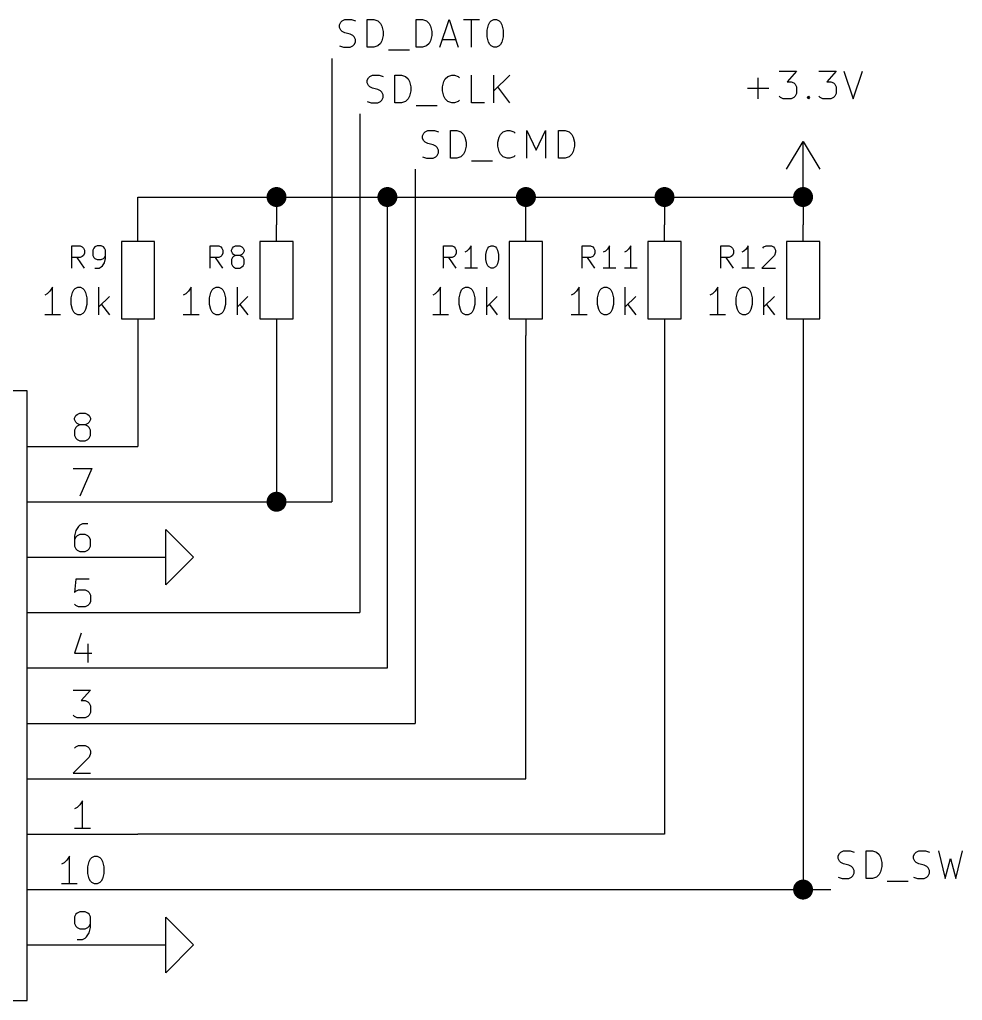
# Model space of a CAD drawing. Header units: inches. Extents: x 0.4 to 16.1, y -11.3 to -0.4.
# Drawn here: x 1.736 to 3.437, y -4.8 to -3.03 of the extents above; entities that cross this region are included whole.
import ezdxf

# ---------------------------------------------------------------- set-up
doc = ezdxf.new("R2010")
doc.units = ezdxf.units.IN
doc.header["$MEASUREMENT"] = 0
for name, color, linetype in [('GREENSIXTYFIVE', 129, 'CONTINUOUS'), ('LIGHTGREEN', 92, 'CONTINUOUS'), ('LIGHTRED', 12, 'CONTINUOUS'), ('RED', 14, 'CONTINUOUS'), ('REDSIX', 19, 'CONTINUOUS'), ('WHITE', 250, 'CONTINUOUS')]:
    doc.layers.add(name, color=color, linetype=linetype)

msp = doc.modelspace()

# ---------------------------------------------------------------- linework, layer by layer
at = {"layer": 'GREENSIXTYFIVE', "linetype": 'CONTINUOUS'}
for p, q in [((3.1071, -3.1228), (3.1381, -3.1228)), ((3.1381, -3.1228), (3.1214, -3.1419)), ((3.1786, -3.1228), (3.2095, -3.1228)), ((3.2095, -3.1228), (3.1929, -3.1419)), ((3.2238, -3.1228), (3.2405, -3.1728)), ((3.2405, -3.1728), (3.2571, -3.1228)), ((3.069, -3.1728), (3.069, -3.1347)), ((3.1214, -3.1419), (3.1286, -3.1419)), ((3.1286, -3.1419), (3.1333, -3.1442)), ((3.1333, -3.1442), (3.1357, -3.1466)), ((3.1357, -3.1466), (3.1381, -3.1514)), ((3.1929, -3.1419), (3.2, -3.1419)), ((3.2, -3.1419), (3.2048, -3.1442)), ((3.2048, -3.1442), (3.2071, -3.1466)), ((3.2071, -3.1466), (3.2095, -3.1514)), ((3.05, -3.1538), (3.0881, -3.1538)), ((3.1095, -3.1704), (3.1071, -3.168)), ((3.1357, -3.168), (3.1333, -3.1704)), ((3.1381, -3.1633), (3.1357, -3.168)), ((3.1381, -3.1514), (3.1381, -3.1633)), ((3.1571, -3.1704), (3.1595, -3.168)), ((3.1595, -3.168), (3.1619, -3.1704)), ((3.1595, -3.168), (3.1595, -3.1728)), ((3.181, -3.1704), (3.1786, -3.168)), ((3.2071, -3.168), (3.2048, -3.1704)), ((3.2095, -3.1633), (3.2071, -3.168)), ((3.2095, -3.1514), (3.2095, -3.1633)), ((3.1143, -3.1728), (3.1095, -3.1704)), ((3.1286, -3.1728), (3.1143, -3.1728)), ((3.1333, -3.1704), (3.1286, -3.1728)), ((3.1595, -3.1728), (3.1571, -3.1704)), ((3.1619, -3.1704), (3.1595, -3.1728)), ((3.1857, -3.1728), (3.181, -3.1704)), ((3.2, -3.1728), (3.1857, -3.1728)), ((3.2048, -3.1704), (3.2, -3.1728)), ((1.8305, -3.4782), (1.8305, -3.4382)), ((1.8305, -3.4382), (1.8457, -3.4382)), ((1.8305, -3.4782), (1.8305, -3.4382)), ((1.8305, -3.4382), (1.8457, -3.4382)), ((1.8457, -3.4382), (1.8495, -3.4401)), ((1.8457, -3.4382), (1.8495, -3.4401)), ((1.8495, -3.4401), (1.8514, -3.4421)), ((1.8495, -3.4401), (1.8514, -3.4421)), ((1.8514, -3.4421), (1.8533, -3.4459)), ((1.8514, -3.4421), (1.8533, -3.4459)), ((1.8533, -3.4516), (1.8514, -3.4554)), ((1.8533, -3.4516), (1.8514, -3.4554)), ((1.8533, -3.4459), (1.8533, -3.4516)), ((1.8533, -3.4459), (1.8533, -3.4516)), ((1.8705, -3.4421), (1.8686, -3.4459)), ((1.8705, -3.4421), (1.8686, -3.4459)), ((1.8686, -3.4459), (1.8686, -3.4554)), ((1.8686, -3.4459), (1.8686, -3.4554)), ((1.8724, -3.4401), (1.8705, -3.4421)), ((1.8724, -3.4401), (1.8705, -3.4421)), ((1.8762, -3.4382), (1.8724, -3.4401)), ((1.8762, -3.4382), (1.8724, -3.4401)), ((1.8838, -3.4382), (1.8762, -3.4382)), ((1.8838, -3.4382), (1.8762, -3.4382)), ((1.8876, -3.4401), (1.8838, -3.4382)), ((1.8876, -3.4401), (1.8838, -3.4382)), ((1.8895, -3.4421), (1.8876, -3.4401)), ((1.8895, -3.4421), (1.8876, -3.4401)), ((1.8914, -3.4459), (1.8895, -3.4421)), ((1.8914, -3.4459), (1.8895, -3.4421)), ((1.8914, -3.4611), (1.8914, -3.4459)), ((1.8914, -3.4611), (1.8914, -3.4459)), ((2.0805, -3.4782), (2.0805, -3.4382)), ((2.0805, -3.4382), (2.0957, -3.4382)), ((2.0957, -3.4382), (2.0995, -3.4401)), ((2.0995, -3.4401), (2.1014, -3.4421)), ((2.1014, -3.4421), (2.1033, -3.4459)), ((2.1033, -3.4516), (2.1014, -3.4554)), ((2.1033, -3.4459), (2.1033, -3.4516)), ((2.1186, -3.4459), (2.1205, -3.4421)), ((2.1186, -3.4478), (2.1186, -3.4459)), ((2.1205, -3.4516), (2.1186, -3.4478)), ((2.1205, -3.4421), (2.1224, -3.4401)), ((2.1224, -3.4535), (2.1205, -3.4516)), ((2.1224, -3.4401), (2.1262, -3.4382)), ((2.1262, -3.4382), (2.1338, -3.4382)), ((2.1338, -3.4382), (2.1376, -3.4401)), ((2.1376, -3.4401), (2.1395, -3.4421)), ((2.1395, -3.4516), (2.1376, -3.4535)), ((2.1395, -3.4421), (2.1414, -3.4459)), ((2.1414, -3.4478), (2.1395, -3.4516)), ((2.1414, -3.4459), (2.1414, -3.4478)), ((2.5014, -3.4782), (2.5014, -3.4382)), ((2.5014, -3.4382), (2.5167, -3.4382)), ((2.5167, -3.4382), (2.5205, -3.4401)), ((2.5205, -3.4401), (2.5224, -3.4421)), ((2.5224, -3.4421), (2.5243, -3.4459)), ((2.5243, -3.4516), (2.5224, -3.4554)), ((2.5243, -3.4459), (2.5243, -3.4516)), ((2.5433, -3.4478), (2.5395, -3.4497)), ((2.5471, -3.444), (2.5433, -3.4478)), ((2.551, -3.4382), (2.5471, -3.444)), ((2.551, -3.4782), (2.551, -3.4382)), ((2.5776, -3.4535), (2.5795, -3.4459)), ((2.5795, -3.4459), (2.5814, -3.4421)), ((2.5814, -3.4421), (2.5833, -3.4401)), ((2.5833, -3.4401), (2.5871, -3.4382)), ((2.5871, -3.4382), (2.5909, -3.4382)), ((2.5909, -3.4382), (2.5948, -3.4401)), ((2.5948, -3.4401), (2.5967, -3.4421)), ((2.5967, -3.4421), (2.5986, -3.4459)), ((2.5986, -3.4459), (2.6005, -3.4535)), ((2.7514, -3.4782), (2.7514, -3.4382)), ((2.7514, -3.4382), (2.7667, -3.4382)), ((2.7667, -3.4382), (2.7705, -3.4401)), ((2.7705, -3.4401), (2.7724, -3.4421)), ((2.7724, -3.4421), (2.7743, -3.4459)), ((2.7743, -3.4516), (2.7724, -3.4554)), ((2.7743, -3.4459), (2.7743, -3.4516)), ((2.7933, -3.4478), (2.7895, -3.4497)), ((2.7971, -3.444), (2.7933, -3.4478)), ((2.801, -3.4382), (2.7971, -3.444)), ((2.801, -3.4782), (2.801, -3.4382)), ((2.8314, -3.4478), (2.8276, -3.4497)), ((2.8352, -3.444), (2.8314, -3.4478)), ((2.839, -3.4382), (2.8352, -3.444)), ((2.839, -3.4782), (2.839, -3.4382)), ((3.0014, -3.4782), (3.0014, -3.4382)), ((3.0014, -3.4382), (3.0167, -3.4382)), ((3.0167, -3.4382), (3.0205, -3.4401)), ((3.0205, -3.4401), (3.0224, -3.4421)), ((3.0224, -3.4421), (3.0243, -3.4459)), ((3.0243, -3.4516), (3.0224, -3.4554)), ((3.0243, -3.4459), (3.0243, -3.4516)), ((3.0433, -3.4478), (3.0395, -3.4497)), ((3.0471, -3.444), (3.0433, -3.4478)), ((3.051, -3.4382), (3.0471, -3.444)), ((3.051, -3.4782), (3.051, -3.4382)), ((3.0776, -3.4421), (3.0795, -3.4401)), ((3.0795, -3.4401), (3.0833, -3.4382)), ((3.0833, -3.4382), (3.0929, -3.4382)), ((3.0929, -3.4382), (3.0967, -3.4401)), ((3.0967, -3.4401), (3.0986, -3.4421)), ((3.0986, -3.4421), (3.1005, -3.4459)), ((3.1005, -3.4497), (3.0986, -3.4554)), ((3.1005, -3.4459), (3.1005, -3.4497)), ((1.8457, -3.4592), (1.8305, -3.4592)), ((1.8457, -3.4592), (1.8305, -3.4592)), ((1.8533, -3.4782), (1.84, -3.4592)), ((1.8533, -3.4782), (1.84, -3.4592)), ((1.8495, -3.4573), (1.8457, -3.4592)), ((1.8495, -3.4573), (1.8457, -3.4592)), ((1.8514, -3.4554), (1.8495, -3.4573)), ((1.8514, -3.4554), (1.8495, -3.4573)), ((1.8686, -3.4554), (1.8705, -3.4592)), ((1.8686, -3.4554), (1.8705, -3.4592)), ((1.8705, -3.4592), (1.8724, -3.4611)), ((1.8705, -3.4592), (1.8724, -3.4611)), ((1.8724, -3.4611), (1.8762, -3.463)), ((1.8724, -3.4611), (1.8762, -3.463)), ((1.8762, -3.463), (1.8838, -3.463)), ((1.8762, -3.463), (1.8838, -3.463)), ((1.8838, -3.463), (1.8876, -3.4611)), ((1.8838, -3.463), (1.8876, -3.4611)), ((1.8857, -3.4744), (1.8895, -3.4687)), ((1.8857, -3.4744), (1.8895, -3.4687)), ((1.8876, -3.4611), (1.8895, -3.4592)), ((1.8876, -3.4611), (1.8895, -3.4592)), ((1.8895, -3.4592), (1.8914, -3.4554)), ((1.8895, -3.4592), (1.8914, -3.4554)), ((1.8895, -3.4687), (1.8914, -3.4611)), ((1.8895, -3.4687), (1.8914, -3.4611)), ((2.0957, -3.4592), (2.0805, -3.4592)), ((2.1033, -3.4782), (2.09, -3.4592)), ((2.0995, -3.4573), (2.0957, -3.4592)), ((2.1014, -3.4554), (2.0995, -3.4573)), ((2.1205, -3.4592), (2.1186, -3.463)), ((2.1186, -3.463), (2.1186, -3.4706)), ((2.1224, -3.4573), (2.1205, -3.4592)), ((2.1262, -3.4554), (2.1224, -3.4535)), ((2.1262, -3.4554), (2.1224, -3.4573)), ((2.1338, -3.4554), (2.1262, -3.4554)), ((2.1376, -3.4535), (2.1338, -3.4554)), ((2.1376, -3.4573), (2.1338, -3.4554)), ((2.1395, -3.4592), (2.1376, -3.4573)), ((2.1414, -3.463), (2.1395, -3.4592)), ((2.1414, -3.4706), (2.1414, -3.463)), ((2.5167, -3.4592), (2.5014, -3.4592)), ((2.5243, -3.4782), (2.511, -3.4592)), ((2.5205, -3.4573), (2.5167, -3.4592)), ((2.5224, -3.4554), (2.5205, -3.4573)), ((2.5776, -3.463), (2.5776, -3.4535)), ((2.5795, -3.4706), (2.5776, -3.463)), ((2.6005, -3.463), (2.5986, -3.4706)), ((2.6005, -3.4535), (2.6005, -3.463)), ((2.7667, -3.4592), (2.7514, -3.4592)), ((2.7743, -3.4782), (2.761, -3.4592)), ((2.7705, -3.4573), (2.7667, -3.4592)), ((2.7724, -3.4554), (2.7705, -3.4573)), ((3.0167, -3.4592), (3.0014, -3.4592)), ((3.0243, -3.4782), (3.011, -3.4592)), ((3.0205, -3.4573), (3.0167, -3.4592)), ((3.0224, -3.4554), (3.0205, -3.4573)), ((3.0986, -3.4554), (3.0757, -3.4782)), ((1.8724, -3.4782), (1.88, -3.4782)), ((1.8724, -3.4782), (1.88, -3.4782)), ((1.88, -3.4782), (1.8838, -3.4763)), ((1.88, -3.4782), (1.8838, -3.4763)), ((1.8838, -3.4763), (1.8857, -3.4744)), ((1.8838, -3.4763), (1.8857, -3.4744)), ((2.1186, -3.4706), (2.1205, -3.4744)), ((2.1205, -3.4744), (2.1224, -3.4763)), ((2.1224, -3.4763), (2.1262, -3.4782)), ((2.1262, -3.4782), (2.1338, -3.4782)), ((2.1338, -3.4782), (2.1376, -3.4763)), ((2.1376, -3.4763), (2.1395, -3.4744)), ((2.1395, -3.4744), (2.1414, -3.4706)), ((2.5624, -3.4782), (2.5395, -3.4782)), ((2.5814, -3.4744), (2.5795, -3.4706)), ((2.5833, -3.4763), (2.5814, -3.4744)), ((2.5871, -3.4782), (2.5833, -3.4763)), ((2.5909, -3.4782), (2.5871, -3.4782)), ((2.5948, -3.4763), (2.5909, -3.4782)), ((2.5967, -3.4744), (2.5948, -3.4763)), ((2.5986, -3.4706), (2.5967, -3.4744)), ((2.8124, -3.4782), (2.7895, -3.4782)), ((2.8505, -3.4782), (2.8276, -3.4782)), ((3.0624, -3.4782), (3.0395, -3.4782)), ((3.0757, -3.4782), (3.1005, -3.4782)), ((1.7912, -3.5199), (1.7864, -3.5247)), ((1.7912, -3.5199), (1.7864, -3.5247)), ((1.796, -3.5128), (1.7912, -3.5199)), ((1.796, -3.5128), (1.7912, -3.5199)), ((1.796, -3.5628), (1.796, -3.5128)), ((1.796, -3.5628), (1.796, -3.5128)), ((1.8293, -3.5319), (1.8317, -3.5223)), ((1.8293, -3.5319), (1.8317, -3.5223)), ((1.8317, -3.5223), (1.834, -3.5176)), ((1.8317, -3.5223), (1.834, -3.5176)), ((1.834, -3.5176), (1.8364, -3.5152)), ((1.834, -3.5176), (1.8364, -3.5152)), ((1.8364, -3.5152), (1.8412, -3.5128)), ((1.8364, -3.5152), (1.8412, -3.5128)), ((1.8412, -3.5128), (1.846, -3.5128)), ((1.8412, -3.5128), (1.846, -3.5128)), ((1.846, -3.5128), (1.8507, -3.5152)), ((1.846, -3.5128), (1.8507, -3.5152)), ((1.8507, -3.5152), (1.8531, -3.5176)), ((1.8507, -3.5152), (1.8531, -3.5176)), ((1.8531, -3.5176), (1.8555, -3.5223)), ((1.8531, -3.5176), (1.8555, -3.5223)), ((1.8555, -3.5223), (1.8579, -3.5319)), ((1.8555, -3.5223), (1.8579, -3.5319)), ((1.8793, -3.5628), (1.8793, -3.5128)), ((1.8793, -3.5628), (1.8793, -3.5128)), ((2.0412, -3.5199), (2.0364, -3.5247)), ((2.046, -3.5128), (2.0412, -3.5199)), ((2.046, -3.5628), (2.046, -3.5128)), ((2.0793, -3.5319), (2.0817, -3.5223)), ((2.0817, -3.5223), (2.084, -3.5176)), ((2.084, -3.5176), (2.0864, -3.5152)), ((2.0864, -3.5152), (2.0912, -3.5128)), ((2.0912, -3.5128), (2.096, -3.5128)), ((2.096, -3.5128), (2.1007, -3.5152)), ((2.1007, -3.5152), (2.1031, -3.5176)), ((2.1031, -3.5176), (2.1055, -3.5223)), ((2.1055, -3.5223), (2.1079, -3.5319)), ((2.1293, -3.5628), (2.1293, -3.5128)), ((2.4912, -3.5199), (2.4864, -3.5247)), ((2.496, -3.5128), (2.4912, -3.5199)), ((2.496, -3.5628), (2.496, -3.5128)), ((2.5293, -3.5319), (2.5317, -3.5223)), ((2.5317, -3.5223), (2.534, -3.5176)), ((2.534, -3.5176), (2.5364, -3.5152)), ((2.5364, -3.5152), (2.5412, -3.5128)), ((2.5412, -3.5128), (2.546, -3.5128)), ((2.546, -3.5128), (2.5507, -3.5152)), ((2.5507, -3.5152), (2.5531, -3.5176)), ((2.5531, -3.5176), (2.5555, -3.5223)), ((2.5555, -3.5223), (2.5579, -3.5319)), ((2.5793, -3.5628), (2.5793, -3.5128)), ((2.7412, -3.5199), (2.7364, -3.5247)), ((2.746, -3.5128), (2.7412, -3.5199)), ((2.746, -3.5628), (2.746, -3.5128)), ((2.7793, -3.5319), (2.7817, -3.5223)), ((2.7817, -3.5223), (2.784, -3.5176)), ((2.784, -3.5176), (2.7864, -3.5152)), ((2.7864, -3.5152), (2.7912, -3.5128)), ((2.7912, -3.5128), (2.796, -3.5128)), ((2.796, -3.5128), (2.8007, -3.5152)), ((2.8007, -3.5152), (2.8031, -3.5176)), ((2.8031, -3.5176), (2.8055, -3.5223)), ((2.8055, -3.5223), (2.8079, -3.5319)), ((2.8293, -3.5628), (2.8293, -3.5128)), ((2.9912, -3.5199), (2.9864, -3.5247)), ((2.996, -3.5128), (2.9912, -3.5199)), ((2.996, -3.5628), (2.996, -3.5128)), ((3.0293, -3.5319), (3.0317, -3.5223)), ((3.0317, -3.5223), (3.034, -3.5176)), ((3.034, -3.5176), (3.0364, -3.5152)), ((3.0364, -3.5152), (3.0412, -3.5128)), ((3.0412, -3.5128), (3.046, -3.5128)), ((3.046, -3.5128), (3.0507, -3.5152)), ((3.0507, -3.5152), (3.0531, -3.5176)), ((3.0531, -3.5176), (3.0555, -3.5223)), ((3.0555, -3.5223), (3.0579, -3.5319)), ((3.0793, -3.5628), (3.0793, -3.5128)), ((1.7864, -3.5247), (1.7817, -3.5271)), ((1.7864, -3.5247), (1.7817, -3.5271)), ((1.8293, -3.5438), (1.8293, -3.5319)), ((1.8293, -3.5438), (1.8293, -3.5319)), ((1.8579, -3.5319), (1.8579, -3.5438)), ((1.8579, -3.5319), (1.8579, -3.5438)), ((1.8983, -3.5295), (1.8793, -3.5485)), ((1.8983, -3.5295), (1.8793, -3.5485)), ((2.0364, -3.5247), (2.0317, -3.5271)), ((2.0793, -3.5438), (2.0793, -3.5319)), ((2.1079, -3.5319), (2.1079, -3.5438)), ((2.1483, -3.5295), (2.1293, -3.5485)), ((2.4864, -3.5247), (2.4817, -3.5271)), ((2.5293, -3.5438), (2.5293, -3.5319)), ((2.5579, -3.5319), (2.5579, -3.5438)), ((2.5983, -3.5295), (2.5793, -3.5485)), ((2.7364, -3.5247), (2.7317, -3.5271)), ((2.7793, -3.5438), (2.7793, -3.5319)), ((2.8079, -3.5319), (2.8079, -3.5438)), ((2.8483, -3.5295), (2.8293, -3.5485)), ((2.9864, -3.5247), (2.9817, -3.5271)), ((3.0293, -3.5438), (3.0293, -3.5319)), ((3.0579, -3.5319), (3.0579, -3.5438)), ((3.0983, -3.5295), (3.0793, -3.5485)), ((1.8317, -3.5533), (1.8293, -3.5438)), ((1.8317, -3.5533), (1.8293, -3.5438)), ((1.834, -3.558), (1.8317, -3.5533)), ((1.834, -3.558), (1.8317, -3.5533)), ((1.8364, -3.5604), (1.834, -3.558)), ((1.8364, -3.5604), (1.834, -3.558)), ((1.8531, -3.558), (1.8507, -3.5604)), ((1.8531, -3.558), (1.8507, -3.5604)), ((1.8555, -3.5533), (1.8531, -3.558)), ((1.8555, -3.5533), (1.8531, -3.558)), ((1.8579, -3.5438), (1.8555, -3.5533)), ((1.8579, -3.5438), (1.8555, -3.5533)), ((1.884, -3.5438), (1.8983, -3.5628)), ((1.884, -3.5438), (1.8983, -3.5628)), ((2.0817, -3.5533), (2.0793, -3.5438)), ((2.084, -3.558), (2.0817, -3.5533)), ((2.0864, -3.5604), (2.084, -3.558)), ((2.1031, -3.558), (2.1007, -3.5604)), ((2.1055, -3.5533), (2.1031, -3.558)), ((2.1079, -3.5438), (2.1055, -3.5533)), ((2.134, -3.5438), (2.1483, -3.5628)), ((2.5317, -3.5533), (2.5293, -3.5438)), ((2.534, -3.558), (2.5317, -3.5533)), ((2.5364, -3.5604), (2.534, -3.558)), ((2.5531, -3.558), (2.5507, -3.5604)), ((2.5555, -3.5533), (2.5531, -3.558)), ((2.5579, -3.5438), (2.5555, -3.5533)), ((2.584, -3.5438), (2.5983, -3.5628)), ((2.7817, -3.5533), (2.7793, -3.5438)), ((2.784, -3.558), (2.7817, -3.5533)), ((2.7864, -3.5604), (2.784, -3.558)), ((2.8031, -3.558), (2.8007, -3.5604)), ((2.8055, -3.5533), (2.8031, -3.558)), ((2.8079, -3.5438), (2.8055, -3.5533)), ((2.834, -3.5438), (2.8483, -3.5628)), ((3.0317, -3.5533), (3.0293, -3.5438)), ((3.034, -3.558), (3.0317, -3.5533)), ((3.0364, -3.5604), (3.034, -3.558)), ((3.0531, -3.558), (3.0507, -3.5604)), ((3.0555, -3.5533), (3.0531, -3.558)), ((3.0579, -3.5438), (3.0555, -3.5533)), ((3.084, -3.5438), (3.0983, -3.5628)), ((1.8102, -3.5628), (1.7817, -3.5628)), ((1.8102, -3.5628), (1.7817, -3.5628)), ((1.8412, -3.5628), (1.8364, -3.5604)), ((1.8412, -3.5628), (1.8364, -3.5604)), ((1.846, -3.5628), (1.8412, -3.5628)), ((1.846, -3.5628), (1.8412, -3.5628)), ((1.8507, -3.5604), (1.846, -3.5628)), ((1.8507, -3.5604), (1.846, -3.5628)), ((2.0602, -3.5628), (2.0317, -3.5628)), ((2.0912, -3.5628), (2.0864, -3.5604)), ((2.096, -3.5628), (2.0912, -3.5628)), ((2.1007, -3.5604), (2.096, -3.5628)), ((2.5102, -3.5628), (2.4817, -3.5628)), ((2.5412, -3.5628), (2.5364, -3.5604)), ((2.546, -3.5628), (2.5412, -3.5628)), ((2.5507, -3.5604), (2.546, -3.5628)), ((2.7602, -3.5628), (2.7317, -3.5628)), ((2.7912, -3.5628), (2.7864, -3.5604)), ((2.796, -3.5628), (2.7912, -3.5628)), ((2.8007, -3.5604), (2.796, -3.5628)), ((3.0102, -3.5628), (2.9817, -3.5628)), ((3.0412, -3.5628), (3.0364, -3.5604)), ((3.046, -3.5628), (3.0412, -3.5628)), ((3.0507, -3.5604), (3.046, -3.5628))]:
    msp.add_line(p, q, dxfattribs=at)
at = {"layer": 'LIGHTGREEN', "linetype": 'CONTINUOUS'}
for p, q in [((2.3, -3.1), (2.3, -3.9)), ((2.35, -3.2), (2.35, -4.1)), ((2.45, -3.3), (2.45, -4.3)), ((1.95, -3.35), (2.2, -3.35)), ((1.95, -3.4), (1.95, -3.35)), ((2.2, -3.35), (2.4, -3.35)), ((2.2, -3.35), (2.2, -3.4)), ((2.4, -3.35), (2.65, -3.35)), ((2.4, -4.2), (2.4, -3.35)), ((2.65, -3.35), (2.9, -3.35)), ((2.65, -3.4), (2.65, -3.35)), ((2.9, -3.35), (2.9, -3.4)), ((2.9, -3.35), (3.15, -3.35)), ((3.15, -3.35), (3.15, -3.4)), ((1.95, -3.6), (1.95, -3.8)), ((2.2, -3.6), (2.2, -3.9)), ((2.65, -4.4), (2.65, -3.6)), ((2.9, -3.6), (2.9, -4.5)), ((3.15, -3.6), (3.15, -4.6)), ((1.95, -3.9), (2.2, -3.9)), ((2.2, -3.9), (2.3, -3.9)), ((1.95, -4.1), (2.35, -4.1)), ((1.95, -4.2), (2.4, -4.2)), ((1.95, -4.3), (2.45, -4.3)), ((1.95, -4.4), (2.65, -4.4)), ((2.9, -4.5), (1.95, -4.5)), ((1.95, -4.6), (3.15, -4.6)), ((3.15, -4.6), (3.2, -4.6))]:
    msp.add_line(p, q, dxfattribs=at)
at = {"layer": 'LIGHTGREEN', "const_width": 0.018}
for points in [[(2.191, -3.35, 1), (2.209, -3.35, 1)], [(2.391, -3.35, 1), (2.409, -3.35, 1)], [(2.641, -3.35, 1), (2.659, -3.35, 1)], [(2.891, -3.35, 1), (2.909, -3.35, 1)], [(3.141, -3.35, 1), (3.159, -3.35, 1)], [(2.191, -3.9, 1), (2.209, -3.9, 1)], [(3.141, -4.6, 1), (3.159, -4.6, 1)]]:
    msp.add_lwpolyline(points, format="xyb", close=True, dxfattribs=at)
at = {"layer": 'LIGHTRED', "linetype": 'CONTINUOUS'}
for p, q in [((1.8357, -3.7494), (1.8381, -3.7446)), ((1.8357, -3.7494), (1.8381, -3.7446)), ((1.8357, -3.7518), (1.8357, -3.7494)), ((1.8357, -3.7518), (1.8357, -3.7494)), ((1.8381, -3.7565), (1.8357, -3.7518)), ((1.8381, -3.7565), (1.8357, -3.7518)), ((1.8381, -3.7446), (1.8405, -3.7423)), ((1.8381, -3.7446), (1.8405, -3.7423)), ((1.8405, -3.7423), (1.8452, -3.7399)), ((1.8405, -3.7423), (1.8452, -3.7399)), ((1.8452, -3.7399), (1.8548, -3.7399)), ((1.8452, -3.7399), (1.8548, -3.7399)), ((1.8548, -3.7399), (1.8595, -3.7423)), ((1.8548, -3.7399), (1.8595, -3.7423)), ((1.8595, -3.7423), (1.8619, -3.7446)), ((1.8595, -3.7423), (1.8619, -3.7446)), ((1.8619, -3.7446), (1.8643, -3.7494)), ((1.8619, -3.7446), (1.8643, -3.7494)), ((1.8643, -3.7518), (1.8619, -3.7565)), ((1.8643, -3.7518), (1.8619, -3.7565)), ((1.8643, -3.7494), (1.8643, -3.7518)), ((1.8643, -3.7494), (1.8643, -3.7518)), ((1.8381, -3.7661), (1.8357, -3.7708)), ((1.8381, -3.7661), (1.8357, -3.7708)), ((1.8405, -3.7589), (1.8381, -3.7565)), ((1.8405, -3.7589), (1.8381, -3.7565)), ((1.8405, -3.7637), (1.8381, -3.7661)), ((1.8405, -3.7637), (1.8381, -3.7661)), ((1.8452, -3.7613), (1.8405, -3.7589)), ((1.8452, -3.7613), (1.8405, -3.7589)), ((1.8452, -3.7613), (1.8405, -3.7637)), ((1.8452, -3.7613), (1.8405, -3.7637)), ((1.8548, -3.7613), (1.8452, -3.7613)), ((1.8548, -3.7613), (1.8452, -3.7613)), ((1.8595, -3.7589), (1.8548, -3.7613)), ((1.8595, -3.7589), (1.8548, -3.7613)), ((1.8595, -3.7637), (1.8548, -3.7613)), ((1.8595, -3.7637), (1.8548, -3.7613)), ((1.8619, -3.7565), (1.8595, -3.7589)), ((1.8619, -3.7565), (1.8595, -3.7589)), ((1.8619, -3.7661), (1.8595, -3.7637)), ((1.8619, -3.7661), (1.8595, -3.7637)), ((1.8643, -3.7708), (1.8619, -3.7661)), ((1.8643, -3.7708), (1.8619, -3.7661)), ((1.8357, -3.7708), (1.8357, -3.7804)), ((1.8357, -3.7708), (1.8357, -3.7804)), ((1.8357, -3.7804), (1.8381, -3.7851)), ((1.8357, -3.7804), (1.8381, -3.7851)), ((1.8381, -3.7851), (1.8405, -3.7875)), ((1.8381, -3.7851), (1.8405, -3.7875)), ((1.8405, -3.7875), (1.8452, -3.7899)), ((1.8405, -3.7875), (1.8452, -3.7899)), ((1.8548, -3.7899), (1.8595, -3.7875)), ((1.8548, -3.7899), (1.8595, -3.7875)), ((1.8595, -3.7875), (1.8619, -3.7851)), ((1.8595, -3.7875), (1.8619, -3.7851)), ((1.8619, -3.7851), (1.8643, -3.7804)), ((1.8619, -3.7851), (1.8643, -3.7804)), ((1.8643, -3.7804), (1.8643, -3.7708)), ((1.8643, -3.7804), (1.8643, -3.7708)), ((1.8452, -3.7899), (1.8548, -3.7899)), ((1.8452, -3.7899), (1.8548, -3.7899)), ((1.8333, -3.8399), (1.8667, -3.8399)), ((1.8333, -3.8399), (1.8667, -3.8399)), ((1.8667, -3.8399), (1.8452, -3.8899)), ((1.8667, -3.8399), (1.8452, -3.8899)), ((1.8429, -3.9446), (1.8381, -3.9518)), ((1.8429, -3.9446), (1.8381, -3.9518)), ((1.8452, -3.9423), (1.8429, -3.9446)), ((1.8452, -3.9423), (1.8429, -3.9446)), ((1.85, -3.9399), (1.8452, -3.9423)), ((1.85, -3.9399), (1.8452, -3.9423)), ((1.8595, -3.9399), (1.85, -3.9399)), ((1.8595, -3.9399), (1.85, -3.9399)), ((1.8381, -3.9518), (1.8357, -3.9613)), ((1.8381, -3.9518), (1.8357, -3.9613)), ((1.8357, -3.9613), (1.8357, -3.9804)), ((1.8357, -3.9613), (1.8357, -3.9804)), ((1.8381, -3.9637), (1.8357, -3.9684)), ((1.8381, -3.9637), (1.8357, -3.9684)), ((1.8405, -3.9613), (1.8381, -3.9637)), ((1.8405, -3.9613), (1.8381, -3.9637)), ((1.8452, -3.9589), (1.8405, -3.9613)), ((1.8452, -3.9589), (1.8405, -3.9613)), ((1.8548, -3.9589), (1.8452, -3.9589)), ((1.8548, -3.9589), (1.8452, -3.9589)), ((1.8595, -3.9613), (1.8548, -3.9589)), ((1.8595, -3.9613), (1.8548, -3.9589)), ((1.8619, -3.9637), (1.8595, -3.9613)), ((1.8619, -3.9637), (1.8595, -3.9613)), ((1.8643, -3.9684), (1.8619, -3.9637)), ((1.8643, -3.9684), (1.8619, -3.9637)), ((1.8357, -3.9804), (1.8381, -3.9851)), ((1.8357, -3.9804), (1.8381, -3.9851)), ((1.8619, -3.9851), (1.8643, -3.9804)), ((1.8619, -3.9851), (1.8643, -3.9804)), ((1.8643, -3.9804), (1.8643, -3.9684)), ((1.8643, -3.9804), (1.8643, -3.9684)), ((1.8381, -3.9851), (1.8405, -3.9875)), ((1.8381, -3.9851), (1.8405, -3.9875)), ((1.8405, -3.9875), (1.8452, -3.9899)), ((1.8405, -3.9875), (1.8452, -3.9899)), ((1.8452, -3.9899), (1.8548, -3.9899)), ((1.8452, -3.9899), (1.8548, -3.9899)), ((1.8548, -3.9899), (1.8595, -3.9875)), ((1.8548, -3.9899), (1.8595, -3.9875)), ((1.8595, -3.9875), (1.8619, -3.9851)), ((1.8595, -3.9875), (1.8619, -3.9851)), ((1.8381, -4.0399), (1.8357, -4.0637)), ((1.8381, -4.0399), (1.8357, -4.0637)), ((1.8619, -4.0399), (1.8381, -4.0399)), ((1.8619, -4.0399), (1.8381, -4.0399)), ((1.8357, -4.0637), (1.8381, -4.0613)), ((1.8357, -4.0637), (1.8381, -4.0613)), ((1.8381, -4.0613), (1.8429, -4.0589)), ((1.8381, -4.0613), (1.8429, -4.0589)), ((1.8429, -4.0589), (1.8548, -4.0589)), ((1.8429, -4.0589), (1.8548, -4.0589)), ((1.8548, -4.0589), (1.8595, -4.0613)), ((1.8548, -4.0589), (1.8595, -4.0613)), ((1.8595, -4.0613), (1.8619, -4.0637)), ((1.8595, -4.0613), (1.8619, -4.0637)), ((1.8619, -4.0637), (1.8643, -4.0684)), ((1.8619, -4.0637), (1.8643, -4.0684)), ((1.8643, -4.0684), (1.8643, -4.0804)), ((1.8643, -4.0684), (1.8643, -4.0804)), ((1.8381, -4.0875), (1.8357, -4.0851)), ((1.8381, -4.0875), (1.8357, -4.0851)), ((1.8429, -4.0899), (1.8381, -4.0875)), ((1.8429, -4.0899), (1.8381, -4.0875)), ((1.8595, -4.0875), (1.8548, -4.0899)), ((1.8595, -4.0875), (1.8548, -4.0899)), ((1.8619, -4.0851), (1.8595, -4.0875)), ((1.8619, -4.0851), (1.8595, -4.0875)), ((1.8643, -4.0804), (1.8619, -4.0851)), ((1.8643, -4.0804), (1.8619, -4.0851)), ((1.8548, -4.0899), (1.8429, -4.0899)), ((1.8548, -4.0899), (1.8429, -4.0899)), ((1.8476, -4.1375), (1.8357, -4.1732)), ((1.8476, -4.1375), (1.8357, -4.1732)), ((1.8595, -4.1565), (1.8595, -4.1899)), ((1.8595, -4.1565), (1.8595, -4.1899)), ((1.8357, -4.1732), (1.8667, -4.1732)), ((1.8357, -4.1732), (1.8667, -4.1732)), ((1.8333, -4.2399), (1.8643, -4.2399)), ((1.8333, -4.2399), (1.8643, -4.2399)), ((1.8643, -4.2399), (1.8476, -4.2589)), ((1.8643, -4.2399), (1.8476, -4.2589)), ((1.8476, -4.2589), (1.8548, -4.2589)), ((1.8476, -4.2589), (1.8548, -4.2589)), ((1.8548, -4.2589), (1.8595, -4.2613)), ((1.8548, -4.2589), (1.8595, -4.2613)), ((1.8595, -4.2613), (1.8619, -4.2637)), ((1.8595, -4.2613), (1.8619, -4.2637)), ((1.8619, -4.2637), (1.8643, -4.2684)), ((1.8619, -4.2637), (1.8643, -4.2684)), ((1.8643, -4.2804), (1.8619, -4.2851)), ((1.8643, -4.2804), (1.8619, -4.2851)), ((1.8643, -4.2684), (1.8643, -4.2804)), ((1.8643, -4.2684), (1.8643, -4.2804)), ((1.8357, -4.2875), (1.8333, -4.2851)), ((1.8357, -4.2875), (1.8333, -4.2851)), ((1.8405, -4.2899), (1.8357, -4.2875)), ((1.8405, -4.2899), (1.8357, -4.2875)), ((1.8548, -4.2899), (1.8405, -4.2899)), ((1.8548, -4.2899), (1.8405, -4.2899)), ((1.8595, -4.2875), (1.8548, -4.2899)), ((1.8595, -4.2875), (1.8548, -4.2899)), ((1.8619, -4.2851), (1.8595, -4.2875)), ((1.8619, -4.2851), (1.8595, -4.2875)), ((1.8357, -4.3446), (1.8381, -4.3423)), ((1.8357, -4.3446), (1.8381, -4.3423)), ((1.8381, -4.3423), (1.8429, -4.3399)), ((1.8381, -4.3423), (1.8429, -4.3399)), ((1.8429, -4.3399), (1.8548, -4.3399)), ((1.8429, -4.3399), (1.8548, -4.3399)), ((1.8548, -4.3399), (1.8595, -4.3423)), ((1.8548, -4.3399), (1.8595, -4.3423)), ((1.8595, -4.3423), (1.8619, -4.3446)), ((1.8595, -4.3423), (1.8619, -4.3446)), ((1.8619, -4.3446), (1.8643, -4.3494)), ((1.8619, -4.3446), (1.8643, -4.3494)), ((1.8643, -4.3542), (1.8619, -4.3613)), ((1.8643, -4.3542), (1.8619, -4.3613)), ((1.8643, -4.3494), (1.8643, -4.3542)), ((1.8643, -4.3494), (1.8643, -4.3542)), ((1.8619, -4.3613), (1.8333, -4.3899)), ((1.8619, -4.3613), (1.8333, -4.3899)), ((1.8333, -4.3899), (1.8643, -4.3899)), ((1.8333, -4.3899), (1.8643, -4.3899)), ((1.85, -4.4399), (1.8452, -4.447)), ((1.85, -4.4399), (1.8452, -4.447)), ((1.85, -4.4899), (1.85, -4.4399)), ((1.85, -4.4899), (1.85, -4.4399)), ((1.8405, -4.4518), (1.8357, -4.4542)), ((1.8405, -4.4518), (1.8357, -4.4542)), ((1.8452, -4.447), (1.8405, -4.4518)), ((1.8452, -4.447), (1.8405, -4.4518)), ((1.8643, -4.4899), (1.8357, -4.4899)), ((1.8643, -4.4899), (1.8357, -4.4899)), ((1.8214, -4.547), (1.8167, -4.5518)), ((1.8214, -4.547), (1.8167, -4.5518)), ((1.8262, -4.5399), (1.8214, -4.547)), ((1.8262, -4.5399), (1.8214, -4.547)), ((1.8262, -4.5899), (1.8262, -4.5399)), ((1.8262, -4.5899), (1.8262, -4.5399)), ((1.8595, -4.5589), (1.8619, -4.5494)), ((1.8595, -4.5589), (1.8619, -4.5494)), ((1.8619, -4.5494), (1.8643, -4.5446)), ((1.8619, -4.5494), (1.8643, -4.5446)), ((1.8643, -4.5446), (1.8667, -4.5423)), ((1.8643, -4.5446), (1.8667, -4.5423)), ((1.8667, -4.5423), (1.8714, -4.5399)), ((1.8667, -4.5423), (1.8714, -4.5399)), ((1.8714, -4.5399), (1.8762, -4.5399)), ((1.8714, -4.5399), (1.8762, -4.5399)), ((1.8762, -4.5399), (1.8809, -4.5423)), ((1.8762, -4.5399), (1.8809, -4.5423)), ((1.8809, -4.5423), (1.8833, -4.5446)), ((1.8809, -4.5423), (1.8833, -4.5446)), ((1.8833, -4.5446), (1.8857, -4.5494)), ((1.8833, -4.5446), (1.8857, -4.5494)), ((1.8857, -4.5494), (1.8881, -4.5589)), ((1.8857, -4.5494), (1.8881, -4.5589)), ((1.8167, -4.5518), (1.8119, -4.5542)), ((1.8167, -4.5518), (1.8119, -4.5542)), ((1.8595, -4.5708), (1.8595, -4.5589)), ((1.8595, -4.5708), (1.8595, -4.5589)), ((1.8881, -4.5589), (1.8881, -4.5708)), ((1.8881, -4.5589), (1.8881, -4.5708)), ((1.8619, -4.5804), (1.8595, -4.5708)), ((1.8619, -4.5804), (1.8595, -4.5708)), ((1.8643, -4.5851), (1.8619, -4.5804)), ((1.8643, -4.5851), (1.8619, -4.5804)), ((1.8857, -4.5804), (1.8833, -4.5851)), ((1.8857, -4.5804), (1.8833, -4.5851)), ((1.8881, -4.5708), (1.8857, -4.5804)), ((1.8881, -4.5708), (1.8857, -4.5804)), ((1.8405, -4.5899), (1.8119, -4.5899)), ((1.8405, -4.5899), (1.8119, -4.5899)), ((1.8667, -4.5875), (1.8643, -4.5851)), ((1.8667, -4.5875), (1.8643, -4.5851)), ((1.8714, -4.5899), (1.8667, -4.5875)), ((1.8714, -4.5899), (1.8667, -4.5875)), ((1.8762, -4.5899), (1.8714, -4.5899)), ((1.8762, -4.5899), (1.8714, -4.5899)), ((1.8809, -4.5875), (1.8762, -4.5899)), ((1.8809, -4.5875), (1.8762, -4.5899)), ((1.8833, -4.5851), (1.8809, -4.5875)), ((1.8833, -4.5851), (1.8809, -4.5875)), ((1.8381, -4.6446), (1.8357, -4.6494)), ((1.8381, -4.6446), (1.8357, -4.6494)), ((1.8357, -4.6494), (1.8357, -4.6613)), ((1.8357, -4.6494), (1.8357, -4.6613)), ((1.8405, -4.6423), (1.8381, -4.6446)), ((1.8405, -4.6423), (1.8381, -4.6446)), ((1.8452, -4.6399), (1.8405, -4.6423)), ((1.8452, -4.6399), (1.8405, -4.6423)), ((1.8548, -4.6399), (1.8452, -4.6399)), ((1.8548, -4.6399), (1.8452, -4.6399)), ((1.8595, -4.6423), (1.8548, -4.6399)), ((1.8595, -4.6423), (1.8548, -4.6399)), ((1.8619, -4.6446), (1.8595, -4.6423)), ((1.8619, -4.6446), (1.8595, -4.6423)), ((1.8643, -4.6494), (1.8619, -4.6446)), ((1.8643, -4.6494), (1.8619, -4.6446)), ((1.8643, -4.6684), (1.8643, -4.6494)), ((1.8643, -4.6684), (1.8643, -4.6494)), ((1.8357, -4.6613), (1.8381, -4.6661)), ((1.8357, -4.6613), (1.8381, -4.6661)), ((1.8381, -4.6661), (1.8405, -4.6684)), ((1.8381, -4.6661), (1.8405, -4.6684)), ((1.8405, -4.6684), (1.8452, -4.6708)), ((1.8405, -4.6684), (1.8452, -4.6708)), ((1.8452, -4.6708), (1.8548, -4.6708)), ((1.8452, -4.6708), (1.8548, -4.6708)), ((1.8548, -4.6708), (1.8595, -4.6684)), ((1.8548, -4.6708), (1.8595, -4.6684)), ((1.8595, -4.6684), (1.8619, -4.6661)), ((1.8595, -4.6684), (1.8619, -4.6661)), ((1.8619, -4.6661), (1.8643, -4.6613)), ((1.8619, -4.6661), (1.8643, -4.6613)), ((1.8619, -4.678), (1.8643, -4.6684)), ((1.8619, -4.678), (1.8643, -4.6684)), ((1.8405, -4.6899), (1.85, -4.6899)), ((1.8405, -4.6899), (1.85, -4.6899)), ((1.85, -4.6899), (1.8548, -4.6875)), ((1.85, -4.6899), (1.8548, -4.6875)), ((1.8548, -4.6875), (1.8571, -4.6851)), ((1.8548, -4.6875), (1.8571, -4.6851)), ((1.8571, -4.6851), (1.8619, -4.678)), ((1.8571, -4.6851), (1.8619, -4.678))]:
    msp.add_line(p, q, dxfattribs=at)
at = {"layer": 'RED', "linetype": 'CONTINUOUS'}
for p, q in [((3.12, -3.3), (3.15, -3.25)), ((3.15, -3.25), (3.18, -3.3)), ((3.15, -3.35), (3.15, -3.25)), ((1.95, -3.43), (1.95, -3.4)), ((1.95, -3.43), (1.95, -3.4)), ((2.2, -3.43), (2.2, -3.4)), ((2.65, -3.43), (2.65, -3.4)), ((2.9, -3.43), (2.9, -3.4)), ((3.15, -3.43), (3.15, -3.4)), ((1.92, -3.43), (1.92, -3.57)), ((1.98, -3.43), (1.92, -3.43)), ((1.98, -3.57), (1.98, -3.43)), ((2.17, -3.43), (2.17, -3.57)), ((2.23, -3.43), (2.17, -3.43)), ((2.23, -3.57), (2.23, -3.43)), ((2.62, -3.43), (2.62, -3.57)), ((2.68, -3.43), (2.62, -3.43)), ((2.68, -3.57), (2.68, -3.43)), ((2.87, -3.43), (2.87, -3.57)), ((2.93, -3.43), (2.87, -3.43)), ((2.93, -3.57), (2.93, -3.43)), ((3.12, -3.43), (3.12, -3.57)), ((3.18, -3.43), (3.12, -3.43)), ((3.18, -3.57), (3.18, -3.43)), ((1.92, -3.57), (1.98, -3.57)), ((1.95, -3.57), (1.95, -3.6)), ((1.95, -3.57), (1.95, -3.6)), ((2.17, -3.57), (2.23, -3.57)), ((2.2, -3.57), (2.2, -3.6)), ((2.62, -3.57), (2.68, -3.57)), ((2.65, -3.57), (2.65, -3.6)), ((2.87, -3.57), (2.93, -3.57)), ((2.9, -3.57), (2.9, -3.6)), ((3.12, -3.57), (3.18, -3.57)), ((3.15, -3.57), (3.15, -3.6)), ((1.75, -3.7), (0.95, -3.7)), ((1.75, -4.8), (1.75, -3.7)), ((1.75, -3.8), (1.95, -3.8)), ((1.75, -3.8), (1.95, -3.8)), ((1.75, -3.9), (1.95, -3.9)), ((1.75, -3.9), (1.95, -3.9)), ((2, -4), (2, -3.95)), ((2, -3.95), (2.05, -4)), ((1.75, -4), (1.95, -4)), ((1.75, -4), (1.95, -4)), ((1.95, -4), (2, -4)), ((2.05, -4), (2, -4.05)), ((2, -4.05), (2, -4)), ((1.75, -4.1), (1.95, -4.1)), ((1.75, -4.1), (1.95, -4.1)), ((1.75, -4.2), (1.95, -4.2)), ((1.75, -4.2), (1.95, -4.2)), ((1.75, -4.3), (1.95, -4.3)), ((1.75, -4.3), (1.95, -4.3)), ((1.75, -4.4), (1.95, -4.4)), ((1.75, -4.4), (1.95, -4.4)), ((1.75, -4.5), (1.95, -4.5)), ((1.75, -4.5), (1.95, -4.5)), ((1.75, -4.6), (1.95, -4.6)), ((1.75, -4.6), (1.95, -4.6)), ((2, -4.7), (2, -4.65)), ((2, -4.65), (2.05, -4.7)), ((1.75, -4.7), (1.95, -4.7)), ((1.75, -4.7), (1.95, -4.7)), ((1.95, -4.7), (2, -4.7)), ((2.05, -4.7), (2, -4.75)), ((2, -4.75), (2, -4.7)), ((0.95, -4.8), (1.75, -4.8))]:
    msp.add_line(p, q, dxfattribs=at)
at = {"layer": 'REDSIX', "linetype": 'CONTINUOUS'}
for p, q in [((2.3136, -3.0393), (2.316, -3.0346)), ((2.3136, -3.0441), (2.3136, -3.0393)), ((2.316, -3.0488), (2.3136, -3.0441)), ((2.316, -3.0346), (2.3184, -3.0322)), ((2.3184, -3.0322), (2.3232, -3.0298)), ((2.3232, -3.0298), (2.3351, -3.0298)), ((2.3351, -3.0298), (2.3422, -3.0322)), ((2.3636, -3.0798), (2.3636, -3.0298)), ((2.3636, -3.0298), (2.3755, -3.0298)), ((2.3755, -3.0298), (2.3827, -3.0322)), ((2.3827, -3.0322), (2.3874, -3.0369)), ((2.3874, -3.0369), (2.3898, -3.0417)), ((2.3898, -3.0417), (2.3922, -3.0512)), ((2.4517, -3.0798), (2.4517, -3.0298)), ((2.4517, -3.0298), (2.4636, -3.0298)), ((2.4636, -3.0298), (2.4708, -3.0322)), ((2.4708, -3.0322), (2.4755, -3.0369)), ((2.4755, -3.0369), (2.4779, -3.0417)), ((2.4779, -3.0417), (2.4803, -3.0512)), ((2.4946, -3.0798), (2.5112, -3.0298)), ((2.5112, -3.0298), (2.5279, -3.0798)), ((2.5374, -3.0298), (2.566, -3.0298)), ((2.5517, -3.0798), (2.5517, -3.0298)), ((2.5803, -3.0488), (2.5827, -3.0393)), ((2.5827, -3.0393), (2.5851, -3.0346)), ((2.5851, -3.0346), (2.5874, -3.0322)), ((2.5874, -3.0322), (2.5922, -3.0298)), ((2.5922, -3.0298), (2.597, -3.0298)), ((2.597, -3.0298), (2.6017, -3.0322)), ((2.6017, -3.0322), (2.6041, -3.0346)), ((2.6041, -3.0346), (2.6065, -3.0393)), ((2.6065, -3.0393), (2.6089, -3.0488)), ((2.3184, -3.0512), (2.316, -3.0488)), ((2.3232, -3.0536), (2.3184, -3.0512)), ((2.3327, -3.056), (2.3232, -3.0536)), ((2.3374, -3.0584), (2.3327, -3.056)), ((2.3398, -3.0608), (2.3374, -3.0584)), ((2.3422, -3.0655), (2.3398, -3.0608)), ((2.3922, -3.0584), (2.3898, -3.0679)), ((2.3922, -3.0512), (2.3922, -3.0584)), ((2.4803, -3.0584), (2.4779, -3.0679)), ((2.4803, -3.0512), (2.4803, -3.0584)), ((2.5803, -3.0608), (2.5803, -3.0488)), ((2.5827, -3.0703), (2.5803, -3.0608)), ((2.6089, -3.0608), (2.6065, -3.0703)), ((2.6089, -3.0488), (2.6089, -3.0608)), ((2.3136, -3.0774), (2.3208, -3.0798)), ((2.3208, -3.0798), (2.3327, -3.0798)), ((2.3327, -3.0798), (2.3374, -3.0774)), ((2.3374, -3.0774), (2.3398, -3.075)), ((2.3398, -3.075), (2.3422, -3.0703)), ((2.3422, -3.0703), (2.3422, -3.0655)), ((2.3755, -3.0798), (2.3636, -3.0798)), ((2.3827, -3.0774), (2.3755, -3.0798)), ((2.3874, -3.0727), (2.3827, -3.0774)), ((2.3898, -3.0679), (2.3874, -3.0727)), ((2.4636, -3.0798), (2.4517, -3.0798)), ((2.4708, -3.0774), (2.4636, -3.0798)), ((2.4755, -3.0727), (2.4708, -3.0774)), ((2.4779, -3.0679), (2.4755, -3.0727)), ((2.4993, -3.0655), (2.5232, -3.0655)), ((2.5851, -3.075), (2.5827, -3.0703)), ((2.5874, -3.0774), (2.5851, -3.075)), ((2.5922, -3.0798), (2.5874, -3.0774)), ((2.597, -3.0798), (2.5922, -3.0798)), ((2.6017, -3.0774), (2.597, -3.0798)), ((2.6041, -3.075), (2.6017, -3.0774)), ((2.6065, -3.0703), (2.6041, -3.075)), ((2.4017, -3.0846), (2.4398, -3.0846)), ((2.366, -3.1346), (2.3684, -3.1322)), ((2.3684, -3.1322), (2.3732, -3.1298)), ((2.3732, -3.1298), (2.3851, -3.1298)), ((2.3851, -3.1298), (2.3922, -3.1322)), ((2.4136, -3.1798), (2.4136, -3.1298)), ((2.4136, -3.1298), (2.4255, -3.1298)), ((2.4255, -3.1298), (2.4327, -3.1322)), ((2.4327, -3.1322), (2.4374, -3.1369)), ((2.5041, -3.1369), (2.5089, -3.1322)), ((2.5089, -3.1322), (2.516, -3.1298)), ((2.516, -3.1298), (2.5208, -3.1298)), ((2.5208, -3.1298), (2.5279, -3.1322)), ((2.5279, -3.1322), (2.5303, -3.1346)), ((2.5517, -3.1798), (2.5517, -3.1298)), ((2.5922, -3.1798), (2.5922, -3.1298)), ((2.6208, -3.1298), (2.5922, -3.1584)), ((2.3636, -3.1393), (2.366, -3.1346)), ((2.3636, -3.1441), (2.3636, -3.1393)), ((2.366, -3.1488), (2.3636, -3.1441)), ((2.3684, -3.1512), (2.366, -3.1488)), ((2.4374, -3.1369), (2.4398, -3.1417)), ((2.4398, -3.1417), (2.4422, -3.1512)), ((2.4993, -3.1512), (2.5017, -3.1417)), ((2.5017, -3.1417), (2.5041, -3.1369)), ((2.3732, -3.1536), (2.3684, -3.1512)), ((2.3827, -3.156), (2.3732, -3.1536)), ((2.3874, -3.1584), (2.3827, -3.156)), ((2.3898, -3.1608), (2.3874, -3.1584)), ((2.3922, -3.1655), (2.3898, -3.1608)), ((2.3922, -3.1703), (2.3922, -3.1655)), ((2.4398, -3.1679), (2.4374, -3.1727)), ((2.4422, -3.1584), (2.4398, -3.1679)), ((2.4422, -3.1512), (2.4422, -3.1584)), ((2.4993, -3.1584), (2.4993, -3.1512)), ((2.5017, -3.1679), (2.4993, -3.1584)), ((2.5041, -3.1727), (2.5017, -3.1679)), ((2.6208, -3.1798), (2.5993, -3.1512)), ((2.3636, -3.1774), (2.3708, -3.1798)), ((2.3708, -3.1798), (2.3827, -3.1798)), ((2.3827, -3.1798), (2.3874, -3.1774)), ((2.3874, -3.1774), (2.3898, -3.175)), ((2.3898, -3.175), (2.3922, -3.1703)), ((2.4255, -3.1798), (2.4136, -3.1798)), ((2.4327, -3.1774), (2.4255, -3.1798)), ((2.4374, -3.1727), (2.4327, -3.1774)), ((2.4517, -3.1846), (2.4898, -3.1846)), ((2.5089, -3.1774), (2.5041, -3.1727)), ((2.516, -3.1798), (2.5089, -3.1774)), ((2.5208, -3.1798), (2.516, -3.1798)), ((2.5279, -3.1774), (2.5208, -3.1798)), ((2.5303, -3.175), (2.5279, -3.1774)), ((2.5755, -3.1798), (2.5517, -3.1798)), ((2.4636, -3.2393), (2.466, -3.2346)), ((2.4636, -3.2441), (2.4636, -3.2393)), ((2.466, -3.2346), (2.4684, -3.2322)), ((2.4684, -3.2322), (2.4732, -3.2298)), ((2.4732, -3.2298), (2.4851, -3.2298)), ((2.4851, -3.2298), (2.4922, -3.2322)), ((2.5136, -3.2798), (2.5136, -3.2298)), ((2.5136, -3.2298), (2.5255, -3.2298)), ((2.5255, -3.2298), (2.5327, -3.2322)), ((2.5327, -3.2322), (2.5374, -3.2369)), ((2.5374, -3.2369), (2.5398, -3.2417)), ((2.6017, -3.2417), (2.6041, -3.2369)), ((2.6041, -3.2369), (2.6089, -3.2322)), ((2.6089, -3.2322), (2.616, -3.2298)), ((2.616, -3.2298), (2.6208, -3.2298)), ((2.6208, -3.2298), (2.6279, -3.2322)), ((2.6279, -3.2322), (2.6303, -3.2346)), ((2.6517, -3.2798), (2.6517, -3.2298)), ((2.6517, -3.2298), (2.6684, -3.2655)), ((2.6684, -3.2655), (2.6851, -3.2298)), ((2.6851, -3.2298), (2.6851, -3.2798)), ((2.7089, -3.2798), (2.7089, -3.2298)), ((2.7089, -3.2298), (2.7208, -3.2298)), ((2.7208, -3.2298), (2.7279, -3.2322)), ((2.7279, -3.2322), (2.7327, -3.2369)), ((2.7327, -3.2369), (2.7351, -3.2417)), ((2.466, -3.2488), (2.4636, -3.2441)), ((2.4684, -3.2512), (2.466, -3.2488)), ((2.4732, -3.2536), (2.4684, -3.2512)), ((2.4827, -3.256), (2.4732, -3.2536)), ((2.4874, -3.2584), (2.4827, -3.256)), ((2.5398, -3.2417), (2.5422, -3.2512)), ((2.5422, -3.2512), (2.5422, -3.2584)), ((2.5993, -3.2512), (2.6017, -3.2417)), ((2.5993, -3.2584), (2.5993, -3.2512)), ((2.7351, -3.2417), (2.7374, -3.2512)), ((2.7374, -3.2512), (2.7374, -3.2584)), ((2.4898, -3.2608), (2.4874, -3.2584)), ((2.4922, -3.2655), (2.4898, -3.2608)), ((2.4898, -3.275), (2.4922, -3.2703)), ((2.4922, -3.2703), (2.4922, -3.2655)), ((2.5374, -3.2727), (2.5327, -3.2774)), ((2.5398, -3.2679), (2.5374, -3.2727)), ((2.5422, -3.2584), (2.5398, -3.2679)), ((2.6017, -3.2679), (2.5993, -3.2584)), ((2.6041, -3.2727), (2.6017, -3.2679)), ((2.6089, -3.2774), (2.6041, -3.2727)), ((2.7327, -3.2727), (2.7279, -3.2774)), ((2.7351, -3.2679), (2.7327, -3.2727)), ((2.7374, -3.2584), (2.7351, -3.2679)), ((2.4636, -3.2774), (2.4708, -3.2798)), ((2.4708, -3.2798), (2.4827, -3.2798)), ((2.4827, -3.2798), (2.4874, -3.2774)), ((2.4874, -3.2774), (2.4898, -3.275)), ((2.5255, -3.2798), (2.5136, -3.2798)), ((2.5327, -3.2774), (2.5255, -3.2798)), ((2.5517, -3.2846), (2.5898, -3.2846)), ((2.616, -3.2798), (2.6089, -3.2774)), ((2.6208, -3.2798), (2.616, -3.2798)), ((2.6279, -3.2774), (2.6208, -3.2798)), ((2.6303, -3.275), (2.6279, -3.2774)), ((2.7208, -3.2798), (2.7089, -3.2798)), ((2.7279, -3.2774), (2.7208, -3.2798)), ((3.2184, -4.5322), (3.2232, -4.5298)), ((3.2232, -4.5298), (3.2351, -4.5298)), ((3.2351, -4.5298), (3.2422, -4.5322)), ((3.2636, -4.5798), (3.2636, -4.5298)), ((3.2636, -4.5298), (3.2755, -4.5298)), ((3.2755, -4.5298), (3.2827, -4.5322)), ((3.3541, -4.5322), (3.3589, -4.5298)), ((3.3589, -4.5298), (3.3708, -4.5298)), ((3.3708, -4.5298), (3.3779, -4.5322)), ((3.3946, -4.5298), (3.4065, -4.5798)), ((3.4255, -4.5798), (3.4374, -4.5298)), ((3.2136, -4.5393), (3.216, -4.5346)), ((3.2136, -4.5441), (3.2136, -4.5393)), ((3.216, -4.5488), (3.2136, -4.5441)), ((3.216, -4.5346), (3.2184, -4.5322)), ((3.2184, -4.5512), (3.216, -4.5488)), ((3.2827, -4.5322), (3.2874, -4.5369)), ((3.2874, -4.5369), (3.2898, -4.5417)), ((3.2898, -4.5417), (3.2922, -4.5512)), ((3.3493, -4.5393), (3.3517, -4.5346)), ((3.3493, -4.5441), (3.3493, -4.5393)), ((3.3517, -4.5488), (3.3493, -4.5441)), ((3.3517, -4.5346), (3.3541, -4.5322)), ((3.3541, -4.5512), (3.3517, -4.5488)), ((3.4065, -4.5798), (3.416, -4.5441)), ((3.416, -4.5441), (3.4255, -4.5798)), ((3.2232, -4.5536), (3.2184, -4.5512)), ((3.2327, -4.556), (3.2232, -4.5536)), ((3.2374, -4.5584), (3.2327, -4.556)), ((3.2398, -4.5608), (3.2374, -4.5584)), ((3.2422, -4.5655), (3.2398, -4.5608)), ((3.2422, -4.5703), (3.2422, -4.5655)), ((3.2922, -4.5584), (3.2898, -4.5679)), ((3.2922, -4.5512), (3.2922, -4.5584)), ((3.3589, -4.5536), (3.3541, -4.5512)), ((3.3684, -4.556), (3.3589, -4.5536)), ((3.3731, -4.5584), (3.3684, -4.556)), ((3.3755, -4.5608), (3.3731, -4.5584)), ((3.3779, -4.5655), (3.3755, -4.5608)), ((3.3779, -4.5703), (3.3779, -4.5655)), ((3.2136, -4.5774), (3.2208, -4.5798)), ((3.2208, -4.5798), (3.2327, -4.5798)), ((3.2327, -4.5798), (3.2374, -4.5774)), ((3.2374, -4.5774), (3.2398, -4.575)), ((3.2398, -4.575), (3.2422, -4.5703)), ((3.2755, -4.5798), (3.2636, -4.5798)), ((3.2827, -4.5774), (3.2755, -4.5798)), ((3.2874, -4.5727), (3.2827, -4.5774)), ((3.2898, -4.5679), (3.2874, -4.5727)), ((3.3017, -4.5846), (3.3398, -4.5846)), ((3.3493, -4.5774), (3.3565, -4.5798)), ((3.3565, -4.5798), (3.3684, -4.5798)), ((3.3684, -4.5798), (3.3731, -4.5774)), ((3.3731, -4.5774), (3.3755, -4.575)), ((3.3755, -4.575), (3.3779, -4.5703))]:
    msp.add_line(p, q, dxfattribs=at)
at = {"layer": 'WHITE', "linetype": 'CONTINUOUS'}
for p, q in [((1.75, -3.7), (0.95, -3.7)), ((1.75, -4.8), (1.75, -3.7)), ((0.95, -4.8), (1.75, -4.8))]:
    msp.add_line(p, q, dxfattribs=at)

doc.saveas('drawing.dxf')
